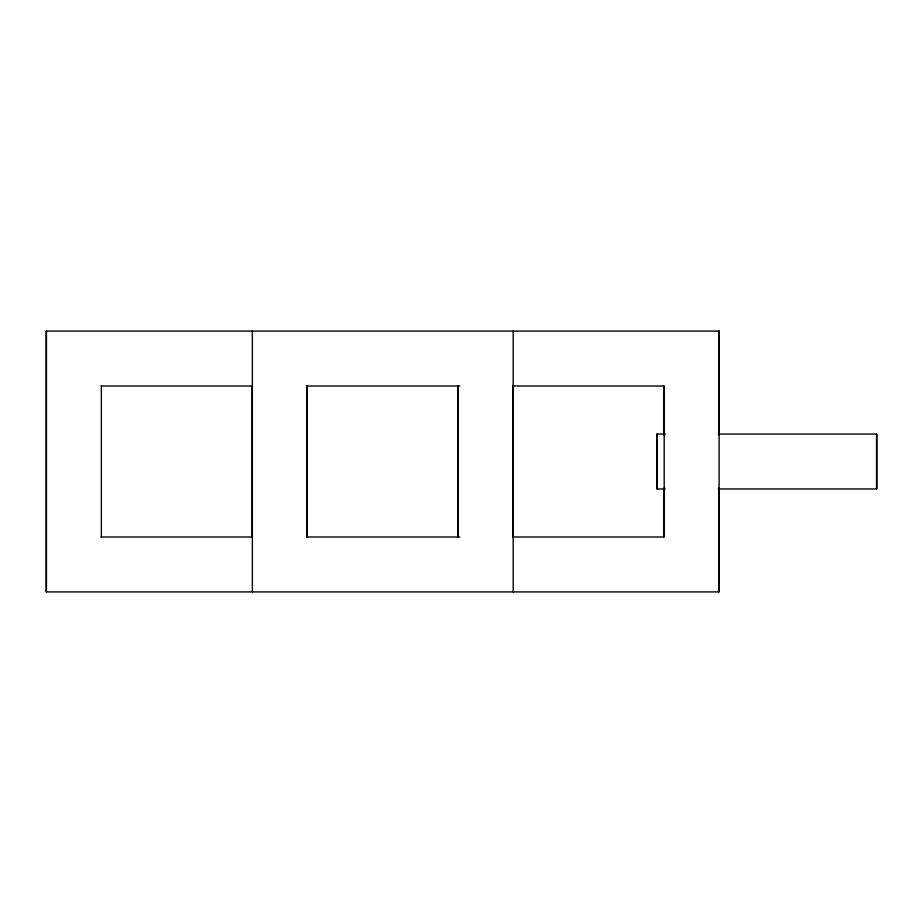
<?xml version="1.0" encoding="UTF-8"?>
<svg xmlns="http://www.w3.org/2000/svg" width="923" height="923" viewBox="0 0 923 923"><rect width="100%" height="100%" fill="white"/><g stroke="black" fill="none" stroke-linecap="round" stroke-linejoin="round"><path stroke-width="1.38" d="M101.057 385.999L252.498 385.999M306.909 385.999L459.781 385.999M512.75 385.999L664.191 385.999L664.191 537.001L512.75 537.001M665.206 434.041L656.922 434.041L656.922 488.959L665.206 488.959M718.198 434.041L876.85 434.041L876.85 488.959L718.198 488.959M101.057 537.001L252.498 537.001M306.909 537.001L459.781 537.001M876.55 434.041L876.55 488.959M718.798 331.092L718.798 434.895M718.798 488.105L718.798 591.908M663.891 385.999L663.891 434.895M663.891 488.105L663.891 537.001M657.211 434.041L657.211 488.959M513.188 331.092L513.188 591.908M512.888 385.849L512.888 537.151M458.269 385.849L458.269 537.151M457.981 385.849L457.981 537.151M307.267 385.849L307.267 537.151M306.978 385.849L306.978 537.151M252.36 331.092L252.36 591.908M252.06 385.849L252.06 537.151M101.357 385.999L101.357 537.001M46.45 331.092L46.45 591.908M719.098 331.092L46.15 331.092L46.15 591.908L719.098 591.908L719.098 331.092"/></g></svg>
